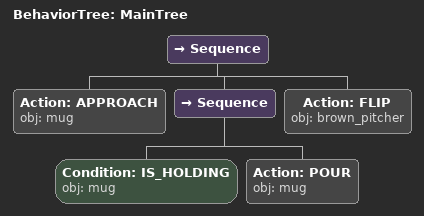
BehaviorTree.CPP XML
<root main_tree_to_execute="MainTree">
  <BehaviorTree ID="MainTree">
    <Sequence>
      <!-- Approach mug -->
      <Action ID="APPROACH" obj="mug" />
      <Sequence>
        <!-- Check mug is holding before POUR -->
        <Condition ID="IS_HOLDING" obj="mug" />
        <!-- Pour into mug -->
        <Action ID="POUR" obj="mug" />
      </Sequence>
      <!-- Return brown_pitcher upright (flip) -->
      <Action ID="FLIP" obj="brown_pitcher" />
    </Sequence>
  </BehaviorTree>
</root>
